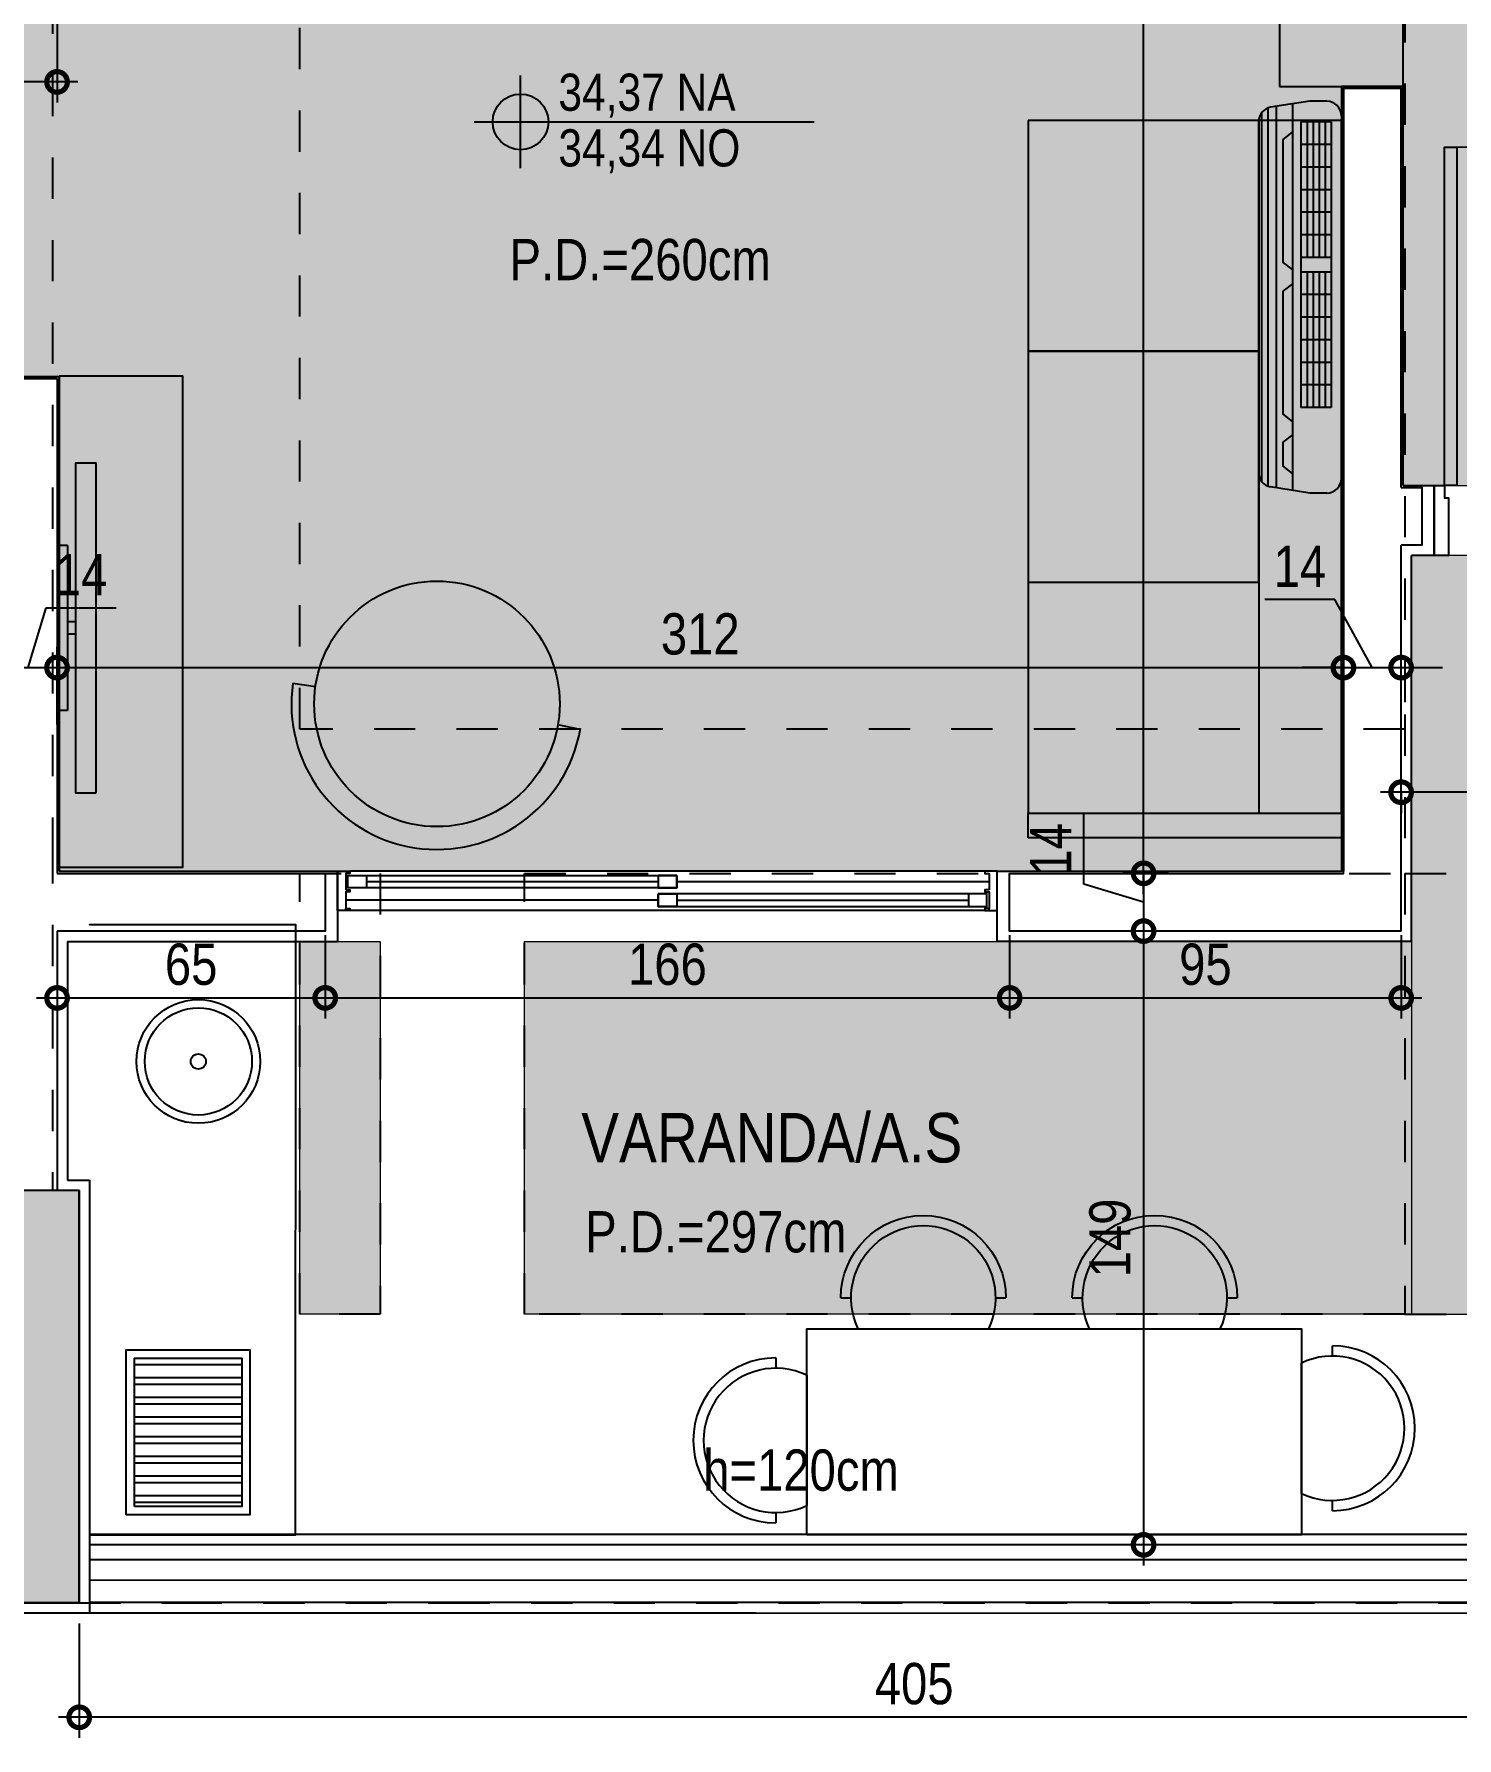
# Model space of a CAD drawing. Header units: metres. Extents: x -23 to 570, y -54 to 184.
# Drawn here: x -15.59 to -12.139, y 46.673 to 50.804 of the extents above; entities that cross this region are included whole.
import ezdxf
from ezdxf.enums import TextEntityAlignment as Align
from ezdxf.xclip import XClip

# ---------------------------------------------------------------- set-up
doc = ezdxf.new("R2010")
doc.units = ezdxf.units.M
doc.header["$XCLIPFRAME"] = 0
doc.header["$PDMODE"] = 35
doc.linetypes.add('DASHEDX2', pattern=[1.5, 1, -0.5])
doc.linetypes.add('PUC$0$DASHEDX2', pattern=[1.5, 1, -0.5])
for name, color, linetype in [('1', 232, 'DASHEDX2'), ('4', 2, 'Continuous'), ('ARQ-DIM', 2, 'Continuous'), ('ARQ-SIM', 1, 'Continuous'), ('ARQ-TXT', 2, 'Continuous'), ('PUC$0$ARQ-ALV ACAB', 4, 'Continuous'), ('PUC$0$ARQ-ALV OSSO', 5, 'Continuous'), ('PUC$0$ARQ-AUX', 7, 'Continuous'), ('PUC$0$ARQ-AUX1', 1, 'Continuous'), ('PUC$0$ARQ-AUX1 @ 1', 1, 'Continuous'), ('PUC$0$ARQ-AUX2', 2, 'Continuous'), ('PUC$0$ARQ-CAX @ 1', 1, 'Continuous'), ('PUC$0$ARQ-ENCH', 1, 'Continuous'), ('PUC$0$ARQ-MOB', 7, 'Continuous'), ('PUC$0$ARQ-MOB @ 1', 7, 'Continuous'), ('PUC$0$ARQ-PRJ', 7, 'PUC$0$DASHEDX2'), ('PUC$0$MAUROAMARELO', 162, 'Continuous')]:
    doc.layers.add(name, color=color, linetype=linetype)
doc.layers.add('PUC$0$ARQ-FORRO', color=9, linetype='Continuous', lineweight=5)
doc.styles.add('Adesa', font='ARIALN.TTF')
doc.dimstyles.new('ADESA 1-0050', dxfattribs={"dimtxt": 0.1, "dimasz": 0.1, "dimexe": 0.05, "dimexo": 0.05, "dimgap": 0.03, "dimtad": 1, "dimdec": 1, "dimlfac": 100, "dimzin": 12, "dimtxsty": 'Adesa', "dimblk": 'DOTSMALL', "dimcen": 1, "dimdle": 0.05, "dimclrd": 1, "dimclre": 1, "dimclrt": 256, "dimazin": 3, "dimtm": 1e-09, "dimtfac": 1, "dimtdec": 1, "dimtmove": 1, "dimatfit": 0, "dimldrblk": 'DOTSMALL', "dimfxl": 0.8, "dimtvp": 2, "dimtolj": 1, "dimtzin": 0, "dimarcsym": 0})

# ---------------------------------------------------------------- blocks, each defined once
blk = doc.blocks.new('_DotSmall')
at = {"color": 0, "linetype": 'ByBlock', "const_width": 0.5}
blk.add_lwpolyline([(-0.0625, 0, 1), (0.0625, 0, 1)], format="xyb", close=True, dxfattribs=at)
blk = doc.blocks.new('*D1036')
at = {"layer": 'ARQ-DIM', "color": 1, "lineweight": -2, "transparency": 16777216}
for p, q in [((-15.48, 46.95), (-15.48, 46.6727)), ((-11.43, 46.9508), (-11.43, 46.6727)), ((-11.38, 46.7227), (-15.53, 46.7227))]:
    blk.add_line(p, q, dxfattribs=at)
at = {"layer": 'Defpoints', "color": 0, "transparency": 16777216}
for p in [(-15.48, 47), (-11.43, 47.0008, 0), (-15.48, 46.7227)]:
    blk.add_point(p, dxfattribs=at)
at = {"layer": 'ARQ-DIM', "color": 1, "lineweight": -2, "transparency": 16777216, "xscale": 0.1, "yscale": 0.1, "zscale": 0.1, "rotation": 180}
blk.add_blockref('_DotSmall', (-15.48, 46.7227), dxfattribs=at)
at = {"layer": 'ARQ-DIM', "color": 1, "lineweight": -2, "transparency": 16777216, "xscale": 0.1, "yscale": 0.1, "zscale": 0.1}
blk.add_blockref('_DotSmall', (-11.43, 46.7227), dxfattribs=at)
at = {"layer": 'ARQ-DIM', "transparency": 16777216, "insert": (-13.455, 46.8037), "char_height": 0.1, "attachment_point": 5, "style": 'Adesa'}
blk.add_mtext('\\A1;405', dxfattribs=at)
blk = doc.blocks.new('*D902')
at = {"layer": 'ARQ-DIM', "color": 1, "lineweight": -2, "transparency": 16777216}
for p, q in [((-15.6038, 49.2682), (-15.5602, 49.4134)), ((-15.5602, 49.4134), (-15.3908, 49.4134)), ((-15.6738, 49.1305), (-15.6738, 49.3182)), ((-15.5338, 49.1305), (-15.5338, 49.3182)), ((-15.6738, 49.2682), (-15.7738, 49.2682)), ((-15.6738, 49.2682), (-15.5338, 49.2682)), ((-15.6738, 49.2682), (-15.5338, 49.2682)), ((-15.5338, 49.2682), (-15.4338, 49.2682))]:
    blk.add_line(p, q, dxfattribs=at)
at = {"layer": 'Defpoints', "color": 0, "transparency": 16777216}
for p in [(-15.5338, 49.2682), (-15.6738, 49.0805, 0), (-15.5338, 49.0805, 0)]:
    blk.add_point(p, dxfattribs=at)
at = {"layer": 'ARQ-DIM', "color": 1, "lineweight": -2, "transparency": 16777216, "xscale": 0.1, "yscale": 0.1, "zscale": 0.1}
blk.add_blockref('_DotSmall', (-15.6738, 49.2682), dxfattribs=at)
at = {"layer": 'ARQ-DIM', "color": 1, "lineweight": -2, "transparency": 16777216, "xscale": 0.1, "yscale": 0.1, "zscale": 0.1, "rotation": 180}
blk.add_blockref('_DotSmall', (-15.5338, 49.2682), dxfattribs=at)
at = {"layer": 'ARQ-DIM', "transparency": 16777216, "insert": (-15.4755, 49.4936), "char_height": 0.1, "attachment_point": 5, "style": 'Adesa'}
blk.add_mtext('\\A1;14', dxfattribs=at)
blk = doc.blocks.new('*D903')
at = {"layer": 'ARQ-DIM', "color": 1, "lineweight": -2, "transparency": 16777216}
for p, q in [((-15.5338, 49.1305), (-15.5338, 49.3182)), ((-12.4138, 49.1305), (-12.4138, 49.3182)), ((-15.5838, 49.2682), (-12.3638, 49.2682))]:
    blk.add_line(p, q, dxfattribs=at)
at = {"layer": 'Defpoints', "color": 0, "transparency": 16777216}
for p in [(-12.4138, 49.2682), (-15.5338, 49.0805, 0), (-12.4138, 49.0805, 0)]:
    blk.add_point(p, dxfattribs=at)
at = {"layer": 'ARQ-DIM', "color": 1, "lineweight": -2, "transparency": 16777216, "xscale": 0.1, "yscale": 0.1, "zscale": 0.1, "rotation": 180}
blk.add_blockref('_DotSmall', (-15.5338, 49.2682), dxfattribs=at)
at = {"layer": 'ARQ-DIM', "color": 1, "lineweight": -2, "transparency": 16777216, "xscale": 0.1, "yscale": 0.1, "zscale": 0.1}
blk.add_blockref('_DotSmall', (-12.4138, 49.2682), dxfattribs=at)
at = {"layer": 'ARQ-DIM', "transparency": 16777216, "insert": (-13.9738, 49.3493), "char_height": 0.1, "attachment_point": 5, "style": 'Adesa'}
blk.add_mtext('\\A1;312', dxfattribs=at)
blk = doc.blocks.new('*D904')
at = {"layer": 'ARQ-DIM', "color": 1, "lineweight": -2, "transparency": 16777216}
for p, q in [((-12.4349, 49.4336), (-12.6044, 49.4336)), ((-12.344, 49.2682), (-12.4349, 49.4336)), ((-12.414, 49.1305), (-12.414, 49.3182)), ((-12.274, 49.1305), (-12.274, 49.3182)), ((-12.414, 49.2682), (-12.514, 49.2682)), ((-12.414, 49.2682), (-12.274, 49.2682)), ((-12.414, 49.2682), (-12.274, 49.2682)), ((-12.274, 49.2682), (-12.174, 49.2682))]:
    blk.add_line(p, q, dxfattribs=at)
at = {"layer": 'Defpoints', "color": 0, "transparency": 16777216}
for p in [(-12.274, 49.2682), (-12.414, 49.0805, 0), (-12.274, 49.0805, 0)]:
    blk.add_point(p, dxfattribs=at)
at = {"layer": 'ARQ-DIM', "color": 1, "lineweight": -2, "transparency": 16777216, "xscale": 0.1, "yscale": 0.1, "zscale": 0.1}
blk.add_blockref('_DotSmall', (-12.414, 49.2682), dxfattribs=at)
at = {"layer": 'ARQ-DIM', "color": 1, "lineweight": -2, "transparency": 16777216, "xscale": 0.1, "yscale": 0.1, "zscale": 0.1, "rotation": 180}
blk.add_blockref('_DotSmall', (-12.274, 49.2682), dxfattribs=at)
at = {"layer": 'ARQ-DIM', "transparency": 16777216, "insert": (-12.5196, 49.5139), "char_height": 0.1, "attachment_point": 5, "style": 'Adesa'}
blk.add_mtext('\\A1;14', dxfattribs=at)
blk = doc.blocks.new('*D910')
at = {"layer": 'ARQ-DIM', "color": 1, "lineweight": -2, "transparency": 16777216}
for p, q in [((-12.8986, 48.7193), (-12.8986, 53.6156)), ((-12.8383, 53.5656), (-12.9486, 53.5656)), ((-12.8383, 48.7693), (-12.9486, 48.7693))]:
    blk.add_line(p, q, dxfattribs=at)
at = {"layer": 'Defpoints', "color": 0, "transparency": 16777216}
for p in [(-12.8986, 53.5656), (-12.7883, 53.5656, 0), (-12.7883, 48.7693)]:
    blk.add_point(p, dxfattribs=at)
at = {"layer": 'ARQ-DIM', "color": 1, "lineweight": -2, "transparency": 16777216, "xscale": 0.1, "yscale": 0.1, "zscale": 0.1}
for p, rotation in [((-12.8986, 53.5656), 90), ((-12.8986, 48.7693), 270)]:
    blk.add_blockref('_DotSmall', p, dxfattribs=dict(at, rotation=rotation))
at = {"layer": 'ARQ-DIM', "transparency": 16777216, "insert": (-12.9796, 51.1674), "char_height": 0.1, "attachment_point": 5, "rotation": 90, "style": 'Adesa'}
blk.add_mtext('\\A1;480', dxfattribs=at)
blk = doc.blocks.new('*D911')
at = {"layer": 'ARQ-DIM', "color": 1, "lineweight": -2, "transparency": 16777216}
for p, q in [((-13.0438, 48.7428), (-13.0438, 48.9123)), ((-12.8986, 48.7693), (-12.8986, 48.8693)), ((-12.8383, 48.7693), (-12.9486, 48.7693)), ((-12.8986, 48.7693), (-12.8986, 48.6292)), ((-12.8986, 48.7693), (-12.8986, 48.6292)), ((-12.8986, 48.6992), (-13.0438, 48.7428)), ((-12.8383, 48.6292), (-12.9486, 48.6292)), ((-12.8986, 48.6292), (-12.8986, 48.5292))]:
    blk.add_line(p, q, dxfattribs=at)
at = {"layer": 'Defpoints', "color": 0, "transparency": 16777216}
for p in [(-12.7883, 48.7693, 0), (-12.8986, 48.6292), (-12.7883, 48.6292, 0)]:
    blk.add_point(p, dxfattribs=at)
at = {"layer": 'ARQ-DIM', "color": 1, "lineweight": -2, "transparency": 16777216, "xscale": 0.1, "yscale": 0.1, "zscale": 0.1}
for p, rotation in [((-12.8986, 48.7693), 270), ((-12.8986, 48.6292), 90)]:
    blk.add_blockref('_DotSmall', p, dxfattribs=dict(at, rotation=rotation))
at = {"layer": 'ARQ-DIM', "transparency": 16777216, "insert": (-13.124, 48.8275), "char_height": 0.1, "attachment_point": 5, "rotation": 90, "style": 'Adesa'}
blk.add_mtext('\\A1;14', dxfattribs=at)
blk = doc.blocks.new('*D912')
at = {"layer": 'ARQ-DIM', "color": 1, "lineweight": -2, "transparency": 16777216}
for p, q in [((-12.8986, 48.6792), (-12.8986, 47.0908)), ((-12.8383, 48.6292), (-12.9486, 48.6292)), ((-12.8383, 47.1408), (-12.9486, 47.1408))]:
    blk.add_line(p, q, dxfattribs=at)
at = {"layer": 'Defpoints', "color": 0, "transparency": 16777216}
for p in [(-12.7883, 48.6292, 0), (-12.8986, 47.1408), (-12.7883, 47.1408, 0)]:
    blk.add_point(p, dxfattribs=at)
at = {"layer": 'ARQ-DIM', "color": 1, "lineweight": -2, "transparency": 16777216, "xscale": 0.1, "yscale": 0.1, "zscale": 0.1}
for p, rotation in [((-12.8986, 48.6292), 90), ((-12.8986, 47.1408), 270)]:
    blk.add_blockref('_DotSmall', p, dxfattribs=dict(at, rotation=rotation))
at = {"layer": 'ARQ-DIM', "transparency": 16777216, "insert": (-12.9796, 47.885), "char_height": 0.1, "attachment_point": 5, "rotation": 90, "style": 'Adesa'}
blk.add_mtext('\\A1;149', dxfattribs=at)
blk = doc.blocks.new('*D913')
at = {"layer": 'ARQ-DIM', "color": 1, "lineweight": -2, "transparency": 16777216}
for p, q in [((-11.1203, 49.2261), (-11.1203, 48.916)), ((-11.0703, 48.966), (-12.324, 48.966)), ((-12.274, 48.9681), (-12.274, 48.916))]:
    blk.add_line(p, q, dxfattribs=at)
at = {"layer": 'Defpoints', "color": 0, "transparency": 16777216}
for p in [(-11.1203, 49.2761, 0), (-12.274, 49.0181, 0), (-12.274, 48.966)]:
    blk.add_point(p, dxfattribs=at)
at = {"layer": 'ARQ-DIM', "color": 1, "lineweight": -2, "transparency": 16777216, "xscale": 0.1, "yscale": 0.1, "zscale": 0.1, "rotation": 180}
blk.add_blockref('_DotSmall', (-12.274, 48.966), dxfattribs=at)
at = {"layer": 'ARQ-DIM', "color": 1, "lineweight": -2, "transparency": 16777216, "xscale": 0.1, "yscale": 0.1, "zscale": 0.1}
blk.add_blockref('_DotSmall', (-11.1203, 48.966), dxfattribs=at)
at = {"layer": 'ARQ-DIM', "transparency": 16777216, "insert": (-11.6972, 49.047), "char_height": 0.1, "attachment_point": 5, "style": 'Adesa'}
blk.add_mtext('\\A1;115', dxfattribs=at)
blk = doc.blocks.new('*D936')
at = {"layer": 'ARQ-DIM', "color": 1, "lineweight": -2, "transparency": 16777216}
for p, q in [((-16.4716, 50.83), (-16.4716, 50.6384)), ((-15.5338, 50.83), (-15.5338, 50.6384)), ((-15.4838, 50.6884), (-16.5216, 50.6884))]:
    blk.add_line(p, q, dxfattribs=at)
at = {"layer": 'Defpoints', "color": 0, "transparency": 16777216}
for p in [(-16.4716, 50.88, 0), (-15.5338, 50.88, 0), (-16.4716, 50.6884)]:
    blk.add_point(p, dxfattribs=at)
at = {"layer": 'ARQ-DIM', "color": 1, "lineweight": -2, "transparency": 16777216, "xscale": 0.1, "yscale": 0.1, "zscale": 0.1, "rotation": 180}
blk.add_blockref('_DotSmall', (-16.4716, 50.6884), dxfattribs=at)
at = {"layer": 'ARQ-DIM', "color": 1, "lineweight": -2, "transparency": 16777216, "xscale": 0.1, "yscale": 0.1, "zscale": 0.1}
blk.add_blockref('_DotSmall', (-15.5338, 50.6884), dxfattribs=at)
at = {"layer": 'ARQ-DIM', "transparency": 16777216, "insert": (-16.0027, 50.7695), "char_height": 0.1, "attachment_point": 5, "style": 'Adesa'}
blk.add_mtext('\\A1;94', dxfattribs=at)
blk = doc.blocks.new('*D951')
at = {"layer": 'ARQ-DIM', "color": 1, "lineweight": -2, "transparency": 16777216}
for p, q in [((-15.5338, 48.6191), (-15.5338, 48.4172)), ((-14.8834, 48.6193), (-14.8834, 48.4172)), ((-15.5838, 48.4672), (-14.8334, 48.4672))]:
    blk.add_line(p, q, dxfattribs=at)
at = {"layer": 'Defpoints', "color": 0, "transparency": 16777216}
for p in [(-15.5338, 48.6691, 0), (-14.8834, 48.6693, 0), (-14.8834, 48.4672)]:
    blk.add_point(p, dxfattribs=at)
at = {"layer": 'ARQ-DIM', "color": 1, "lineweight": -2, "transparency": 16777216, "xscale": 0.1, "yscale": 0.1, "zscale": 0.1, "rotation": 180}
blk.add_blockref('_DotSmall', (-15.5338, 48.4672), dxfattribs=at)
at = {"layer": 'ARQ-DIM', "color": 1, "lineweight": -2, "transparency": 16777216, "xscale": 0.1, "yscale": 0.1, "zscale": 0.1}
blk.add_blockref('_DotSmall', (-14.8834, 48.4672), dxfattribs=at)
at = {"layer": 'ARQ-DIM', "transparency": 16777216, "insert": (-15.2086, 48.5482), "char_height": 0.1, "attachment_point": 5, "style": 'Adesa'}
blk.add_mtext('\\A1;65', dxfattribs=at)
blk = doc.blocks.new('*D952')
at = {"layer": 'ARQ-DIM', "color": 1, "lineweight": -2, "transparency": 16777216}
for p, q in [((-14.8834, 48.6193), (-14.8834, 48.4172)), ((-13.2234, 48.6192), (-13.2234, 48.4172)), ((-14.9334, 48.4672), (-13.1734, 48.4672))]:
    blk.add_line(p, q, dxfattribs=at)
at = {"layer": 'Defpoints', "color": 0, "transparency": 16777216}
for p in [(-14.8834, 48.6693, 0), (-13.2234, 48.6692, 0), (-13.2234, 48.4672)]:
    blk.add_point(p, dxfattribs=at)
at = {"layer": 'ARQ-DIM', "color": 1, "lineweight": -2, "transparency": 16777216, "xscale": 0.1, "yscale": 0.1, "zscale": 0.1, "rotation": 180}
blk.add_blockref('_DotSmall', (-14.8834, 48.4672), dxfattribs=at)
at = {"layer": 'ARQ-DIM', "color": 1, "lineweight": -2, "transparency": 16777216, "xscale": 0.1, "yscale": 0.1, "zscale": 0.1}
blk.add_blockref('_DotSmall', (-13.2234, 48.4672), dxfattribs=at)
at = {"layer": 'ARQ-DIM', "transparency": 16777216, "insert": (-14.0534, 48.5482), "char_height": 0.1, "attachment_point": 5, "style": 'Adesa'}
blk.add_mtext('\\A1;166', dxfattribs=at)
blk = doc.blocks.new('*D953')
at = {"layer": 'ARQ-DIM', "color": 1, "lineweight": -2, "transparency": 16777216}
for p, q in [((-13.2234, 48.6192), (-13.2234, 48.4172)), ((-12.2738, 48.6192), (-12.2738, 48.4172)), ((-13.2734, 48.4672), (-12.2238, 48.4672))]:
    blk.add_line(p, q, dxfattribs=at)
at = {"layer": 'Defpoints', "color": 0, "transparency": 16777216}
for p in [(-13.2234, 48.6692, 0), (-12.2738, 48.6692, 0), (-12.2738, 48.4672)]:
    blk.add_point(p, dxfattribs=at)
at = {"layer": 'ARQ-DIM', "color": 1, "lineweight": -2, "transparency": 16777216, "xscale": 0.1, "yscale": 0.1, "zscale": 0.1, "rotation": 180}
blk.add_blockref('_DotSmall', (-13.2234, 48.4672), dxfattribs=at)
at = {"layer": 'ARQ-DIM', "color": 1, "lineweight": -2, "transparency": 16777216, "xscale": 0.1, "yscale": 0.1, "zscale": 0.1}
blk.add_blockref('_DotSmall', (-12.2738, 48.4672), dxfattribs=at)
at = {"layer": 'ARQ-DIM', "transparency": 16777216, "insert": (-12.7486, 48.5482), "char_height": 0.1, "attachment_point": 5, "style": 'Adesa'}
blk.add_mtext('\\A1;95', dxfattribs=at)
blk = doc.blocks.new('NipAcOs')
at = {"layer": 'ARQ-SIM'}
h = blk.add_hatch(color=256, dxfattribs=at)
h.dxf.hatch_style = 1
h.paths.add_polyline_path([(0, 0.15, 0.414214), (-0.15, 0), (0, 0)])
h.paths.add_polyline_path([(0.15, 0), (0, 0), (0, -0.15, 0.414214)])
for p, q in [((0, -0.25), (0, 0.25)), ((-0.25, 0), (0.15, 0)), ((0.15, 0), (1.5834, 0))]:
    blk.add_line(p, q, dxfattribs=at)
blk.add_circle((0, 0), 0.15, dxfattribs=at)
at = {"style": 'Adesa'}
for p in [(0.204, 0.06), (0.204, -0.24)]:
    blk.add_attdef('000,00', p, '', height=0.2, dxfattribs=at)
blk = doc.blocks.new('*U2414')
for points in [[(0, 0), (0, 0.8204), (-0.03, 0.8204), (-0.03, 0)], [(0.025, 0), (0, 0), (0, -0.03), (-0.01, -0.03), (-0.01, -0.17), (0.025, -0.17), (0.025, 0)], [(-0.845, 0), (-0.82, 0), (-0.82, -0.03), (-0.81, -0.03), (-0.81, -0.17), (-0.845, -0.17), (-0.845, 0)]]:
    blk.add_lwpolyline(points, close=True)
at = {"layer": 'PUC$0$ARQ-PRJ'}
blk.add_arc((-0.0237, 0.0242), 0.7967, 88.2987, 181.7401, dxfattribs=at)
blk = doc.blocks.new('*U2431')
at = {"color": 0, "linetype": 'ByBlock', "ltscale": 0.5}
for points in [[(0.02, -0.045), (0.03, -0.045), (0.03, -0.05), (0.02, -0.05), (0.02, -0.09), (0.03, -0.09), (0.03, -0.095), (0.02, -0.095), (0.02, -0.09), (0.03, -0.09), (0.03, -0.095), (0, -0.095), (0, 0), (0.03, 0), (0.03, -0.005), (0.02, -0.005), (0.02, -0.045)], [(1.58, -0.045), (1.57, -0.045), (1.57, -0.05), (1.58, -0.05), (1.58, -0.09), (1.57, -0.09), (1.57, -0.095), (1.58, -0.095), (1.58, -0.09), (1.57, -0.09), (1.57, -0.095), (1.6, -0.095), (1.6, 0), (1.57, 0), (1.57, -0.005), (1.58, -0.005), (1.58, -0.045)], [(0.025, -0.01), (0.07, -0.01), (0.07, -0.04), (0.025, -0.04)], [(0.8225, -0.01), (0.7775, -0.01), (0.7775, -0.04), (0.8225, -0.04)], [(0.7775, -0.055), (0.8225, -0.055), (0.8225, -0.085), (0.7775, -0.085)], [(1.575, -0.055), (1.53, -0.055), (1.53, -0.085), (1.575, -0.085)]]:
    blk.add_lwpolyline(points, close=True, dxfattribs=at)
at = {"color": 8, "linetype": 'ByBlock', "ltscale": 0.5}
for points in [[(1.57, 0), (0.03, 0)], [(0.8225, -0.025), (1.58, -0.025)], [(0.7775, -0.07), (0.02, -0.07)], [(1.57, -0.095), (0.03, -0.095)]]:
    blk.add_lwpolyline(points, dxfattribs=at)
at = {"color": 7, "linetype": 'ByBlock', "ltscale": 0.5}
for points in [[(0.8225, -0.01), (0.8225, -0.04), (0.025, -0.04), (0.025, -0.01)], [(0.7775, -0.055), (0.7775, -0.085), (1.575, -0.085), (1.575, -0.055)]]:
    blk.add_lwpolyline(points, close=True, dxfattribs=at)
for points in [[(0.07, -0.025), (0.7775, -0.025)], [(0.8225, -0.07), (1.53, -0.07)]]:
    blk.add_lwpolyline(points, dxfattribs=at)
blk = doc.blocks.new('PUC$0$pl apto tipo 1 puc')
at = {"layer": 'PUC$0$ARQ-ALV ACAB'}
for p, q in [((-30.7983, 3.0244, 0), (-26.7983, 3.0243, 0)), ((-26.7983, 2.8343, 0), (-30.7983, 2.8344, 0))]:
    blk.add_line(p, q, dxfattribs=at)
at = {"layer": 'PUC$0$ARQ-ALV ACAB', "elevation": 0}
for points in [[(-30.7983, 1.975), (-30.7983, 2.8352), (-30.7983, 2.8352), (-30.7983, 3.0244), (-31.1983, 3.0243), (-31.1983, 2.7546), (-31.4017, 2.7546), (-31.4017, 2.5747), (-31.2883, 2.5747)], [(-30.852, 1.396), (-30.852, 1.975)], [(-30.852, 1.975), (-30.7983, 1.975)], [(-31.0321, 1.795), (-31.0321, 0.1856), (-32.2266, 0.1856), (-32.2266, 0.2256), (-32.3866, 0.2256), (-32.3866, 0.1756), (-33.7899, 0.1756), (-33.7899, -0.0548), (-33.6399, -0.0548), (-33.6399, 0.0256), (-30.872, 0.0256)], [(-30.8721, 1.2258), (-30.1966, 1.2258), (-30.1966, 1.3958)], [(-30.852, 1.396), (-30.1966, 1.3958)], [(-27.592, 1.3958), (-28.5966, 1.3958), (-28.5966, 1.2258), (-27.762, 1.2258), (-27.762, 1.2258)], [(-27.592, 1.3958), (-27.592, 0.46)], [(-30.872, 0.0256), (-30.8721, 1.2258)], [(-27.612, 0.29), (-27.612, -0.6772), (-27.762, -0.6772), (-27.762, 1.2258)], [(-27.612, 0.29), (-27.5886, 0.29), (-27.5886, 0.29), (-27.5886, 0.29), (-27.537, 0.29), (-27.537, 0.46), (-27.592, 0.46)]]:
    blk.add_lwpolyline(points, dxfattribs=at)
at = {"layer": 'PUC$0$ARQ-ALV OSSO', "elevation": 0}
for points in [[(-30.8233, 2), (-30.8233, 2.8594), (-30.8233, 2.8594), (-30.8233, 2.9994), (-31.1733, 2.9993)], [(-30.8771, 1.371), (-30.8771, 2)], [(-30.8771, 1.2308), (-30.2266, 1.2308), (-30.2266, 1.3708), (-30.8771, 1.371)], [(-27.617, 1.3708), (-28.5666, 1.3708), (-28.5666, 1.2308), (-27.7571, 1.2308), (-27.757, 1.2258)], [(-27.617, 1.3708), (-27.617, 0.435)], [(-30.877, 0.0306), (-30.877, 1.2308)], [(-27.617, 0.295), (-27.617, -0.6722), (-27.757, -0.6722), (-27.757, 1.2258)], [(-31.0171, 1.0856), (-31.0171, 0.1706), (-32.2416, 0.1706), (-32.2416, 0.2206), (-32.3816, 0.2206), (-32.3816, 0.1706), (-33.7849, 0.1706), (-33.7849, -0.0498), (-33.6449, -0.0498), (-33.6449, 0.0306), (-30.877, 0.0306)], [(-27.617, 0.295), (-27.5886, 0.295), (-27.567, 0.295), (-27.567, 0.435), (-27.617, 0.435)]]:
    blk.add_lwpolyline(points, dxfattribs=at)
at = {"layer": 'PUC$0$ARQ-AUX', "elevation": 0}
for points in [[(-26.7983, 2.9993), (-30.7983, 2.9993)], [(-26.7983, 2.8593), (-30.7983, 2.8593)]]:
    blk.add_lwpolyline(points, dxfattribs=at)
at = {"layer": 'PUC$0$ARQ-AUX1'}
blk.add_lwpolyline([(-30.8233, 2.9993), (-30.8233, 2.9993)], close=True, dxfattribs=at)
at = {"layer": 'PUC$0$ARQ-AUX2', "elevation": 0}
for points in [[(-30.7983, 2.9445), (-26.7983, 2.9443)], [(-30.7983, 2.8945), (-26.7983, 2.8943)]]:
    blk.add_lwpolyline(points, dxfattribs=at)
at = {"layer": 'PUC$0$ARQ-AUX1 @ 1', "xscale": -1, "rotation": 180}
blk.add_blockref('*U2431', (-30.1966, 1.2258, 0), dxfattribs=at)
at = {"layer": 'PUC$0$ARQ-CAX @ 1', "rotation": 180}
blk.add_blockref('*U2414', (-27.512, 0.29, 0), dxfattribs=at)
blk = doc.blocks.new('PUC$0$pl forro 1')
at = {"layer": 'PUC$0$ARQ-FORRO'}
h = blk.add_hatch(color=256, dxfattribs=at)
h.dxf.hatch_style = 1
h.paths.add_polyline_path([(5.5499, 2.6849), (5.5499, 1.8249), (5.4961, 1.8249), (5.4961, 0), (2.7283, -0.0001), (2.7283, -0.9006), (5.4961, -0.9007), (5.4961, -2.1008), (8.6061, -2.1008), (8.6061, -0.1978), (8.7561, -0.1978), (8.7561, -1.1651), (10.5799, -1.1651), (10.5799, 1.4299), (9.6886, 1.4299), (9.6886, 2.6849)])
h = blk.add_hatch(color=256, dxfattribs=at)
h.dxf.hatch_style = 1
h.paths.add_polyline_path([(6.275, -3.1751), (6.08, -3.1751), (6.08, -2.2709), (6.275, -2.2709)])
h.paths.add_polyline_path([(8.7761, -3.1751), (6.625, -3.1751), (6.625, -2.2708), (8.7761, -2.2708)])
h.paths.add_polyline_path([(9.7011, -1.335), (8.7761, -1.335), (8.7761, -3.1751), (9.7011, -3.1751)])
h.paths.add_polyline_path([(9.7011, -1.335), (9.7011, -3.7093), (10.5699, -3.7093), (10.5696, -1.6508), (9.8796, -1.6508), (9.8796, -1.3351)])
h.paths.add_polyline_path([(10.269, -2.5093), (10.519, -2.5093), (10.519, -2.8093), (10.269, -2.8093)], flags=16)
blk.add_lwpolyline([(5.5499, 2.6849), (5.5499, 1.8249), (5.4961, 1.8249), (5.4961, 0), (2.7283, -0.0001), (2.7283, -0.9006), (5.4961, -0.9007), (5.4961, -2.1008), (8.6061, -2.1008), (8.6061, -0.1978), (8.7561, -0.1978), (8.7561, -1.1651), (10.5799, -1.1651), (10.5799, 1.4299), (9.6886, 1.4299), (9.6886, 2.6849)], close=True, dxfattribs=at)
at = {"layer": 'PUC$0$ARQ-FORRO', "elevation": 0}
for points in [[(9.7011, -1.335), (8.7761, -1.335), (8.7761, -3.1751), (9.7011, -3.1751)], [(6.275, -3.1751), (6.08, -3.1751), (6.08, -2.2709), (6.275, -2.2709)], [(8.7761, -3.1751), (6.625, -3.1751), (6.625, -2.2708), (8.7761, -2.2708)]]:
    blk.add_lwpolyline(points, close=True, dxfattribs=at)
blk = doc.blocks.new('PUC$0$ARQ-LAY-SOF')
at = {"layer": 'PUC$0$ARQ-MOB'}
for points in [[(0.2, 1.74), (0.2, 0.06), (0, 0.06), (0, 1.74)], [(0.76, 1.74), (0.76, 0.06), (0, 0.06), (0, 1.74)], [(0.76, 1.74), (0.76, 1.18), (0.2, 1.18), (0.2, 1.74)], [(0.76, 1.18), (0.76, 0.62), (0.2, 0.62), (0.2, 1.18)], [(0.76, 0), (0.76, 0.06), (0, 0.06), (0, 0)]]:
    blk.add_lwpolyline(points, close=True, dxfattribs=at)
blk = doc.blocks.new('PUC$0$BCO')
at = {"layer": 'PUC$0$ARQ-MOB'}
blk.add_line((-0.1581, 0), (0.1581, 0), dxfattribs=at)
for points in [[(-0.2, -0.075), (-0.175, -0.075)], [(0.175, -0.075), (0.2, -0.075)]]:
    blk.add_lwpolyline(points, dxfattribs=at)
for radius, start, end in [(0.175, 154.6231, 25.3769), (0.2, 180, 0)]:
    blk.add_arc((0, -0.075), radius, start, end, dxfattribs=at)
blk = doc.blocks.new('*U2466')
for p, q in [((-0.2, -0.02), (-0.2, 0)), ((0.2, -0.02), (0.2, 0)), ((-0.015, -0.04), (-0.015, -0.02)), ((0.015, -0.04), (0.015, -0.02))]:
    blk.add_line(p, q)
for points in [[(0.2, 0), (-0.2, 0)], [(0.2, -0.02), (-0.2, -0.02)]]:
    blk.add_lwpolyline(points)
blk.add_lwpolyline([(-0.4, -0.09), (0.4, -0.09), (0.4, -0.04), (-0.4, -0.04)], close=True)
blk = doc.blocks.new('PUC$0$ARQ_LAY_CAD_RED')
at = {"layer": 'PUC$0$ARQ-MOB'}
for p, q in [((-0.0123, 0.3527), (-0.0104, 0.2975)), ((0, -0.353), (0.0019, -0.2977))]:
    blk.add_line(p, q, dxfattribs=at)
blk.add_circle((0, 0), 0.2977, dxfattribs=at)
blk.add_arc((0, 0), 0.353, 91.9974, 270.5825, dxfattribs=at)
blk = doc.blocks.new('PUC$0$layout opção 1')
at = {"layer": 'PUC$0$ARQ-MOB'}
h = blk.add_hatch(dxfattribs=at)
h.set_pattern_fill('ANSI32', color=256, scale=0.005, angle=225)
h.set_pattern_definition([(180, (222.9823, -11.95319), (-3e-18, -0.047625), []), (180, (222.966424, -11.937314), (-3e-18, -0.047625), [])])
h.paths.add_polyline_path([(-4.891, 0.0678), (-4.891, 0.4278), (-4.631, 0.4278), (-4.631, 0.0678)])
blk.add_lwpolyline([(-2.1138, 3.5115), (-1.8138, 3.5115), (-1.8138, 4.3615), (-2.1138, 4.3615)], close=True, dxfattribs=at)
at = {"layer": 'PUC$0$ARQ-MOB', "extrusion": (-8.65313e-07, -4.32089e-06, 1), "elevation": 0}
blk.add_lwpolyline([(-5.0738, 1.6185), (-4.7741, 1.6186), (-4.7741, 2.8087), (-5.0738, 2.8087)], dxfattribs=at)
at = {"layer": 'PUC$0$ARQ-MOB', "elevation": 0}
blk.add_lwpolyline([(-5, 0.8592), (-5, -0.001), (-4.5001, -0.001), (-4.5, 1.4784), (-5.0001, 1.4784), (-5.0001, 1.4783)], dxfattribs=at)
for points in [[(-3.2607, -0.0009), (-3.2607, 0.4991), (-2.0607, 0.4991), (-2.0607, -0.0009)], [(-4.911, 0.0478), (-4.911, 0.4478), (-4.611, 0.4478), (-4.611, 0.0478)], [(-4.891, 0.0678), (-4.891, 0.4278), (-4.631, 0.4278), (-4.631, 0.0678)]]:
    blk.add_lwpolyline(points, close=True, dxfattribs=at)
at = {"layer": 'PUC$0$ARQ-MOB'}
for radius in [0.15, 0.13, 0.0184]:
    blk.add_circle((-4.7361, 1.1473, 0), radius, dxfattribs=at)
at = {"layer": 'PUC$0$ARQ-MOB', "xscale": -1}
blk.add_blockref('PUC$0$ARQ-LAY-SOF', (-1.9638, 1.6894, 0), dxfattribs=at)
at = {"layer": 'PUC$0$ARQ-MOB', "color": 7, "rotation": 79.86219614691946}
blk.add_blockref('PUC$0$ARQ_LAY_CAD_RED', (-4.1574, 2.0144, 0), dxfattribs=at)
at = {"layer": 'PUC$0$ARQ-MOB', "xscale": -1, "rotation": 180}
for p in [(-2.9778, 0.4991, 0), (-2.4165, 0.4991, 0)]:
    blk.add_blockref('PUC$0$BCO', p, dxfattribs=at)
at = {"layer": 'PUC$0$ARQ-MOB'}
for p, rotation in [((-2.0607, 0.2579, 0), 90), ((-3.2607, 0.2284, 0), 270)]:
    blk.add_blockref('PUC$0$BCO', p, dxfattribs=dict(at, rotation=rotation))
at = {"layer": 'PUC$0$ARQ-MOB @ 1', "rotation": 90}
blk.add_blockref('*U2466', (-5.0738, 2.1985), dxfattribs=at)
blk = doc.blocks.new('PUC$0$Q2')
at = {"layer": 'PUC$0$MAUROAMARELO'}
for p, q in [((244.1482, -387.1027), (243.2551, -387.1027)), ((244.127, -387.0957), (243.2763, -387.0957)), ((243.2266, -387.22), (243.2413, -387.125)), ((244.1641, -387.1387), (243.239, -387.1387)), ((244.1601, -387.1183), (243.2432, -387.1183)), ((244.1766, -387.22), (244.162, -387.125)), ((244.1703, -387.1785), (243.2323, -387.1785)), ((243.274, -387.1785), (243.2923, -387.1547)), ((243.3497, -387.1547), (243.2923, -387.1547)), ((243.368, -387.1785), (243.3497, -387.1547)), ((243.4003, -387.1785), (243.4186, -387.1547)), ((243.7159, -387.1547), (243.4186, -387.1547)), ((243.7342, -387.1785), (243.7159, -387.1547)), ((243.7684, -387.1785), (243.7867, -387.1547)), ((244.0841, -387.1547), (243.7867, -387.1547)), ((244.1024, -387.1785), (244.0841, -387.1547)), ((243.2266, -387.2614), (243.2266, -387.22)), ((243.798, -387.1987), (243.4341, -387.1987)), ((243.4341, -387.2718), (243.4341, -387.1987)), ((243.5968, -387.2135), (243.4341, -387.2135)), ((243.4888, -387.2718), (243.4888, -387.1987)), ((243.5435, -387.2718), (243.5435, -387.1987)), ((243.6599, -387.2135), (243.5968, -387.2135)), ((243.5983, -387.2718), (243.5983, -387.1987)), ((243.653, -387.2718), (243.653, -387.1987)), ((243.723, -387.2135), (243.6599, -387.2135)), ((243.7077, -387.2718), (243.7077, -387.1987)), ((243.7624, -387.2135), (243.723, -387.2135)), ((243.7624, -387.2718), (243.7624, -387.1987)), ((243.798, -387.2718), (243.798, -387.1987)), ((244.1264, -387.1987), (243.798, -387.1987)), ((243.906, -387.2135), (243.798, -387.2135)), ((243.8527, -387.2718), (243.8527, -387.1987)), ((243.9691, -387.2135), (243.906, -387.2135)), ((243.9074, -387.2718), (243.9074, -387.1987)), ((243.9622, -387.2718), (243.9622, -387.1987)), ((244.0322, -387.2135), (243.9691, -387.2135)), ((244.0169, -387.2718), (244.0169, -387.1987)), ((244.1264, -387.2135), (244.0322, -387.2135)), ((244.0716, -387.2718), (244.0716, -387.1987)), ((244.1264, -387.2718), (244.1264, -387.1987)), ((244.1766, -387.2614), (244.1766, -387.22)), ((243.5968, -387.2283), (243.4341, -387.2283)), ((243.5968, -387.2431), (243.4341, -387.2431)), ((243.5968, -387.2578), (243.4341, -387.2578)), ((243.6599, -387.2283), (243.5968, -387.2283)), ((243.6599, -387.2431), (243.5968, -387.2431)), ((243.6599, -387.2578), (243.5968, -387.2578)), ((243.723, -387.2283), (243.6599, -387.2283)), ((243.723, -387.2431), (243.6599, -387.2431)), ((243.723, -387.2578), (243.6599, -387.2578)), ((243.7624, -387.2283), (243.723, -387.2283)), ((243.7624, -387.2431), (243.723, -387.2431)), ((243.7624, -387.2578), (243.723, -387.2578)), ((243.906, -387.2283), (243.798, -387.2283)), ((243.906, -387.2431), (243.798, -387.2431)), ((243.906, -387.2578), (243.798, -387.2578)), ((243.9691, -387.2283), (243.906, -387.2283)), ((243.9691, -387.2431), (243.906, -387.2431)), ((243.9691, -387.2578), (243.906, -387.2578)), ((244.0322, -387.2283), (243.9691, -387.2283)), ((244.0322, -387.2431), (243.9691, -387.2431)), ((244.0322, -387.2578), (243.9691, -387.2578)), ((244.1264, -387.2283), (244.0322, -387.2283)), ((244.1264, -387.2431), (244.0322, -387.2431)), ((244.1264, -387.2578), (244.0322, -387.2578)), ((244.1411, -387.2969), (243.2621, -387.2969)), ((243.798, -387.2718), (243.4341, -387.2718)), ((244.1264, -387.2718), (243.798, -387.2718))]:
    blk.add_line(p, q, dxfattribs=at)
for centre, start, end in [((243.2763, -387.1312), 90, 170), ((244.127, -387.1312), 10, 90), ((243.2621, -387.2614), 180, 270), ((244.1411, -387.2614), 270, 0)]:
    blk.add_arc(centre, 0.0355, start, end, dxfattribs=at)
blk = doc.blocks.new('PUC$0$A$C2e7cd6c0')
at = {"layer": 'PUC$0$MAUROAMARELO', "rotation": 90.00000000000001}
blk.add_blockref('PUC$0$Q2', (-389.2856, -240.6759), dxfattribs=at)
blk = doc.blocks.new('PUC')
at = {"layer": 'PUC$0$ARQ-ALV ACAB', "elevation": 0.0001}
blk.add_lwpolyline([(-13.8378, 46.9749), (-15.6644, 46.9749)], dxfattribs=at)
at = {"layer": 'PUC$0$ARQ-ALV OSSO', "xscale": -1, "rotation": 180}
blk.add_blockref('PUC$0$pl apto tipo 1 puc', (15.3432, 50), dxfattribs=at)
at = {"layer": 'PUC$0$ARQ-ENCH'}
blk.add_blockref('PUC$0$A$C2e7cd6c0', (-10.43, 47.1408, 0), dxfattribs=at)
at = {"layer": 'PUC$0$ARQ-FORRO'}
blk.add_blockref('PUC$0$pl forro 1', (-21.0249, 50.8751, 0), dxfattribs=at)
at = {"layer": 'PUC$0$ARQ-MOB'}
blk.add_blockref('PUC$0$layout opção 1', (-10.455, 47.1658, 0), dxfattribs=at)
blk = doc.blocks.new('est-lo-07-6sb-r00')
at = {"layer": '4'}
h = blk.add_hatch(color=8, dxfattribs=at)
h.dxf.hatch_style = 1
h.paths.add_polyline_path([(213.004314, 592.98646), (232.004314, 592.98646), (232.004314, 743.98646), (213.004314, 743.98646)], flags=17)
h.paths.add_polyline_path([(517.003016, 942.98646), (353.003016, 942.98646), (353.003016, 923.986062), (498.003016, 923.986062), (498.003016, 465.008359), (498.003039, 465.008359), (498.003039, 450.008359), (498.003039, 395.98646), (517.003016, 395.98646)])
h.paths.add_polyline_path([(3672.003309, 253.001099), (3672.003309, 388.001099), (3637.003309, 388.001099), (3637.003309, 253.001099)])
h.paths.add_polyline_path([(3637.003309, 942.98646), (3637.003194, 872.98646), (3653.003309, 872.98646), (3653.003309, 599.001099), (3637.003309, 599.001099), (3637.003309, 539.001099), (3672.003309, 539.001099), (3672.003309, 942.98646)])
h.paths.add_polyline_path([(3672.003424, 102.001099), (3637.003309, 102.001099), (3637.003309, 42.001099), (3653.003307, 42.001099), (3653.003307, -229.998901), (3637.003309, -229.998901), (3637.003309, -299.998901), (3672.003424, -299.998901)])
h.paths.add_polyline_path([(3075.003309, -299.999844), (3110.003309, -299.999844), (3110.003309, -199.999844), (3075.003309, -199.999844)])
h.paths.add_polyline_path([(3075.003309, 270.500177), (3110.003309, 270.500177), (3110.003309, 370.500177), (3075.003309, 370.500177)])
h.paths.add_polyline_path([(520.003309, 942.98646), (520.003309, 395.98646), (555.003309, 395.98646), (555.003309, 451.98646), (539.003309, 451.98646), (539.003309, 872.98646), (555.003309, 872.98646), (555.003309, 942.98646)])
h.paths.add_polyline_path([(-2102.995138, 253.000177), (-2102.995138, 388.000177), (-2137.995138, 388.000177), (-2137.995138, 253.000177)])
h.paths.add_polyline_path([(-2137.995138, 101.999935), (-2137.995138, -299.999844), (-2102.995138, -299.999844), (-2102.995138, -229.999844), (-2118.995138, -229.999844), (-2118.995138, 41.999935), (-2102.995138, 41.999935), (-2102.995138, 101.999935)])
h.paths.add_polyline_path([(-2137.995141, 942.98646), (-2137.995141, 538.988972), (-2102.995141, 538.988972), (-2102.995141, 598.988972), (-2118.995141, 598.988972), (-2118.995141, 872.98646), (-2102.995141, 872.98646), (-2102.995141, 942.98646)])
h.paths.add_polyline_path([(520.003309, 245.003526), (520.003309, -299.999844), (555.003309, -299.999844), (555.003309, -229.999844), (539.003309, -229.999844), (539.003309, 185.003526), (555.003309, 185.003526), (555.003309, 245.003526)])
h.paths.add_polyline_path([(-34.995574, 942.98646), (-34.995574, 872.98646), (-18.995574, 872.98646), (-18.995574, 455.98646), (-34.995574, 455.98646), (-34.995574, 395.98646), (232.004426, 395.98646), (232.004426, 481.98646), (213.004426, 481.98646), (213.004426, 414.98646), (0.004426, 414.98646), (0.004426, 923.98646), (213.004426, 923.98646), (213.004426, 854.98646), (232.004426, 854.98646), (232.004426, 923.98646), (252.004426, 923.98646), (252.004426, 942.98646)])
h.paths.add_polyline_path([(3075.003309, 842.98646), (3110.003309, 842.98646), (3110.003309, 942.98646), (3075.003309, 942.98646)])
h.paths.add_polyline_path([(2530.003309, -299.999844), (2570.003309, -299.999844), (2570.003309, -199.999844), (2530.003309, -199.999844)])
h.paths.add_polyline_path([(2530.003309, 145.003526), (2570.003309, 145.003526), (2570.003309, 245.003526), (2530.003309, 245.003526)])
h.paths.add_polyline_path([(2530.003309, 395.98646), (2570.003309, 395.98646), (2570.003309, 495.98646), (2530.003309, 495.98646)])
h.paths.add_polyline_path([(2530.003309, 842.98646), (2570.003309, 842.98646), (2570.003309, 942.98646), (2530.003309, 942.98646)])
h.paths.add_polyline_path([(1995.003309, -299.999844), (2030.003309, -299.999844), (2030.003309, -199.999844), (1995.003309, -199.999844)])
h.paths.add_polyline_path([(1995.003309, 145.003526), (2030.003309, 145.003526), (2030.003309, 245.003526), (1995.003309, 245.003526)])
h.paths.add_polyline_path([(1995.003309, 395.98646), (2030.003309, 395.98646), (2030.003309, 495.98646), (1995.003309, 495.98646)])
h.paths.add_polyline_path([(1995.003309, 842.98646), (2030.003309, 842.98646), (2030.003309, 942.98646), (1995.003309, 942.98646)])
h.paths.add_polyline_path([(1460.003309, -299.999844), (1495.003309, -299.999844), (1495.003309, -199.999844), (1460.003309, -199.999844)])
h.paths.add_polyline_path([(1460.003309, 145.003526), (1495.003309, 145.003526), (1495.003309, 245.003526), (1460.003309, 245.003526)])
h.paths.add_polyline_path([(1460.176641, 395.98646), (1495.176641, 395.98646), (1495.176641, 495.98646), (1460.176641, 495.98646)])
h.paths.add_polyline_path([(1460.003309, 842.98646), (1495.003309, 842.98646), (1495.003309, 942.98646), (1460.003309, 942.98646)])
h.paths.add_polyline_path([(925.003309, -299.999844), (960.003309, -299.999844), (960.003309, -199.999844), (925.003309, -199.999844)])
h.paths.add_polyline_path([(925.003309, 145.003526), (960.003309, 145.003526), (960.003309, 245.003526), (925.003309, 245.003526)])
h.paths.add_polyline_path([(925.003309, 395.98646), (960.003309, 395.98646), (960.003309, 495.98646), (925.003309, 495.98646)])
h.paths.add_polyline_path([(925.003309, 842.98646), (960.003309, 842.98646), (960.003309, 942.98646), (925.003309, 942.98646)])
h.paths.add_polyline_path([(-1582.999721, -299.999844), (-1547.999721, -299.999844), (-1547.999721, -199.999844), (-1582.999721, -199.999844)])
h.paths.add_polyline_path([(-500.999721, -299.999844), (-465.999721, -299.999844), (-465.999721, -199.999844), (-500.999721, -199.999844)])
h.paths.add_polyline_path([(-1042.999721, -299.999844), (-1002.999721, -299.999844), (-1002.999721, -199.999844), (-1042.999721, -199.999844)])
h.paths.add_polyline_path([(-500.999721, 145.003526), (-465.999721, 145.003526), (-465.999721, 245.003526), (-500.999721, 245.003526)])
h.paths.add_polyline_path([(-1042.999721, 145.003526), (-1002.999721, 145.003526), (-1002.999721, 245.003526), (-1042.999721, 245.003526)])
h.paths.add_polyline_path([(-500.999721, 395.98646), (-465.999721, 395.98646), (-465.999721, 495.98646), (-500.999721, 495.98646)])
h.paths.add_polyline_path([(-1042.999721, 395.98646), (-1002.999721, 395.98646), (-1002.999721, 495.98646), (-1042.999721, 495.98646)])
h.paths.add_polyline_path([(-1582.999721, 270.500177), (-1547.999721, 270.500177), (-1547.999721, 370.500177), (-1582.999721, 370.500177)])
h.paths.add_polyline_path([(-500.999721, 842.98646), (-465.999721, 842.98646), (-465.999721, 942.98646), (-500.999721, 942.98646)])
h.paths.add_polyline_path([(-1042.999721, 842.98646), (-1002.999721, 842.98646), (-1002.999721, 942.98646), (-1042.999721, 942.98646)])
h.paths.add_polyline_path([(-1582.999721, 842.98646), (-1547.999721, 842.98646), (-1547.999721, 942.98646), (-1582.999721, 942.98646)])
h.paths.add_polyline_path([(-35, 245.003526), (-35, 185.003526), (-19, 185.003526), (-19, -230), (-35, -230), (-35, -300), (517, -300), (517, 245), (498, 245), (498, -281), (0, -281), (0, -19), (255, -19), (255, 245.003526), (178.5, 245.003526), (178.5, 226.003526), (236, 226.003526), (236, 0), (0, 0), (0, 226.003526), (57.5, 226.003526), (57.5, 245.003526)])
at = {"layer": '1'}
for p, q in [((-1494.496581, -88.073923), (-1494.496581, 285.500177)), ((-1226.48613, -88.073923), (-1494.496581, -88.073923)), ((-1494.496581, -229.999844), (-1494.496581, -123.073923)), ((-1494.496581, -123.073923), (-1474.989534, -123.073923)), ((-1226.48613, -123.073923), (-1202.98613, -123.073923)), ((-1474.989534, -229.999844), (-1494.496581, -229.999844)), ((-1226.48613, -229.999844), (-1167.482003, -229.909089))]:
    blk.add_line(p, q, dxfattribs=at)
for points in [[(-1554.496581, 270.500177), (-1554.496581, -115.575305)], [(-1226.48613, 188.42583), (-1226.48613, -84.575615)], [(-1226.48613, -84.575615), (-1226.48613, -123.073923)], [(-1554.496581, -115.575305), (-1554.496581, -199.999844)], [(-1474.989534, -123.073923), (-1474.989534, -229.999844)], [(-1439.989534, -123.073923), (-1226.48613, -123.073923)], [(-1439.989534, -229.999844), (-1439.989534, -123.073923)], [(-1226.48613, -123.073923), (-1226.48613, -229.999844)], [(-1226.48613, -229.999844), (-1439.989534, -229.999844)], [(-1547.999721, -299.999844), (-1523.376374, -299.999844)], [(-1523.376374, -299.999844), (-1458.376438, -299.999844)], [(-1458.376438, -299.999844), (-1197.374736, -299.999844)]]:
    blk.add_lwpolyline(points, dxfattribs=at)
at = {"layer": '4', "linetype": 'Continuous'}
blk.add_lwpolyline([(-1582.999721, -299.999844), (-1547.999721, -299.999844), (-1547.999721, -199.999844), (-1582.999721, -199.999844), (-1582.999721, -299.999844)], dxfattribs=at)

msp = doc.modelspace()

# ---------------------------------------------------------------- block references
at = {"linetype": 'Continuous'}
ref = msp.add_blockref('est-lo-07-6sb-r00', (0, 50), dxfattribs=dict(at, xscale=0.01, yscale=0.01, zscale=0.01))
XClip(ref).set_block_clipping_path([(-2382.224773505, -448.6564912002), (3871.2509198365, 448.1901377692)])
msp.add_blockref('PUC', (0, 0))
at = {"layer": 'ARQ-SIM'}
ref = msp.add_blockref('NipAcOs', (-14.4097, 50.5915, 0), dxfattribs=dict(at, xscale=0.45, yscale=0.45, zscale=0.45))
ref.add_attrib('000,00', '34,34 NO', (-14.3179, 50.4835, 0), dxfattribs={"layer": '0', "color": 2, "height": 0.09, "style": 'Adesa'})
ref.add_attrib('000,00', '34,37 NA', (-14.3179, 50.6185, 0), dxfattribs={"layer": '0', "color": 2, "height": 0.09, "style": 'Adesa'})

# ---------------------------------------------------------------- texts
at = {"layer": 'ARQ-TXT', "style": 'Adesa'}
for s, height, p in [('P.D.=260cm', 0.1, (-14.1196, 50.2577, 0)), ('VARANDA/A.S', 0.12, (-13.8003, 48.1306, 0)), ('P.D.=297cm', 0.1, (-13.9361, 47.9001, 0)), ('h=120cm', 0.1, (-13.7295, 47.3241, 0))]:
    msp.add_text(s, height=height, dxfattribs=at).set_placement(p, align=Align.MIDDLE)

# ---------------------------------------------------------------- dimensions: what is measured, and where the dimension line sits
at = {"layer": 'ARQ-DIM'}
for base, p1, p2, angle, picture, middle in [((-12.8986, 53.5656), (-12.7883, 48.7693), (-12.7883, 53.5656, 0), 270, '*D910', (-12.9796, 51.1674)), ((-12.274, 48.966), (-11.1203, 49.2761, 0), (-12.274, 49.0181, 0), 180, '*D913', (-11.6972, 49.047)), ((-12.8986, 47.1408), (-12.7883, 48.6292, 0), (-12.7883, 47.1408, 0), 270, '*D912', (-12.9796, 47.885)), ((-15.48, 46.7227), (-11.43, 47.0008, 0), (-15.48, 47), 180, '*D1036', (-13.455, 46.8037))]:
    dim = msp.add_linear_dim(base=base, p1=p1, p2=p2, angle=angle, dimstyle='ADESA 1-0050', override={"dimdec": 0}, dxfattribs=at)
    dim.commit()
    dim.dimension.update_dxf_attribs({"geometry": picture, "text_midpoint": middle})
dim = msp.add_linear_dim(base=(-16.4716, 50.6884), p1=(-15.5338, 50.88, 0), p2=(-16.4716, 50.88, 0), dimstyle='ADESA 1-0050', override={"dimdec": 0}, dxfattribs=at)
dim.commit()
dim.dimension.update_dxf_attribs({"geometry": '*D936', "text_midpoint": (-16.0027, 50.7695)})
for base, p1, p2, picture, middle in [((-15.5338, 49.2682), (-15.6738, 49.0805, 0), (-15.5338, 49.0805, 0), '*D902', (-15.5302, 49.4936)), ((-12.4138, 49.2682), (-15.5338, 49.0805, 0), (-12.4138, 49.0805, 0), '*D903', (-13.9738, 49.3493)), ((-14.8834, 48.4672), (-15.5338, 48.6691, 0), (-14.8834, 48.6693, 0), '*D951', (-15.2086, 48.5482)), ((-13.2234, 48.4672), (-14.8834, 48.6693, 0), (-13.2234, 48.6692, 0), '*D952', (-14.0534, 48.5482)), ((-12.2738, 48.4672), (-13.2234, 48.6692, 0), (-12.2738, 48.6692, 0), '*D953', (-12.7486, 48.5482))]:
    dim = msp.add_linear_dim(base=base, p1=p1, p2=p2, dimstyle='ADESA 1-0050', dxfattribs=at)
    dim.commit()
    dim.dimension.update_dxf_attribs({"geometry": picture, "text_midpoint": middle})
dim = msp.add_linear_dim(base=(-12.274, 49.2682), p1=(-12.414, 49.0805, 0), p2=(-12.274, 49.0805, 0), dimstyle='ADESA 1-0050', dxfattribs=at)
dim.commit()
dim.dimension.update_dxf_attribs({"geometry": '*D904', "text_midpoint": (-12.4649, 49.4336), "dimtype": 160})
dim = msp.add_linear_dim(base=(-12.8986, 48.6292), p1=(-12.7883, 48.7693, 0), p2=(-12.7883, 48.6292, 0), angle=270, dimstyle='ADESA 1-0050', dxfattribs=at)
dim.commit()
dim.dimension.update_dxf_attribs({"geometry": '*D911', "text_midpoint": (-13.124, 48.7728)})

doc.saveas('drawing.dxf')
